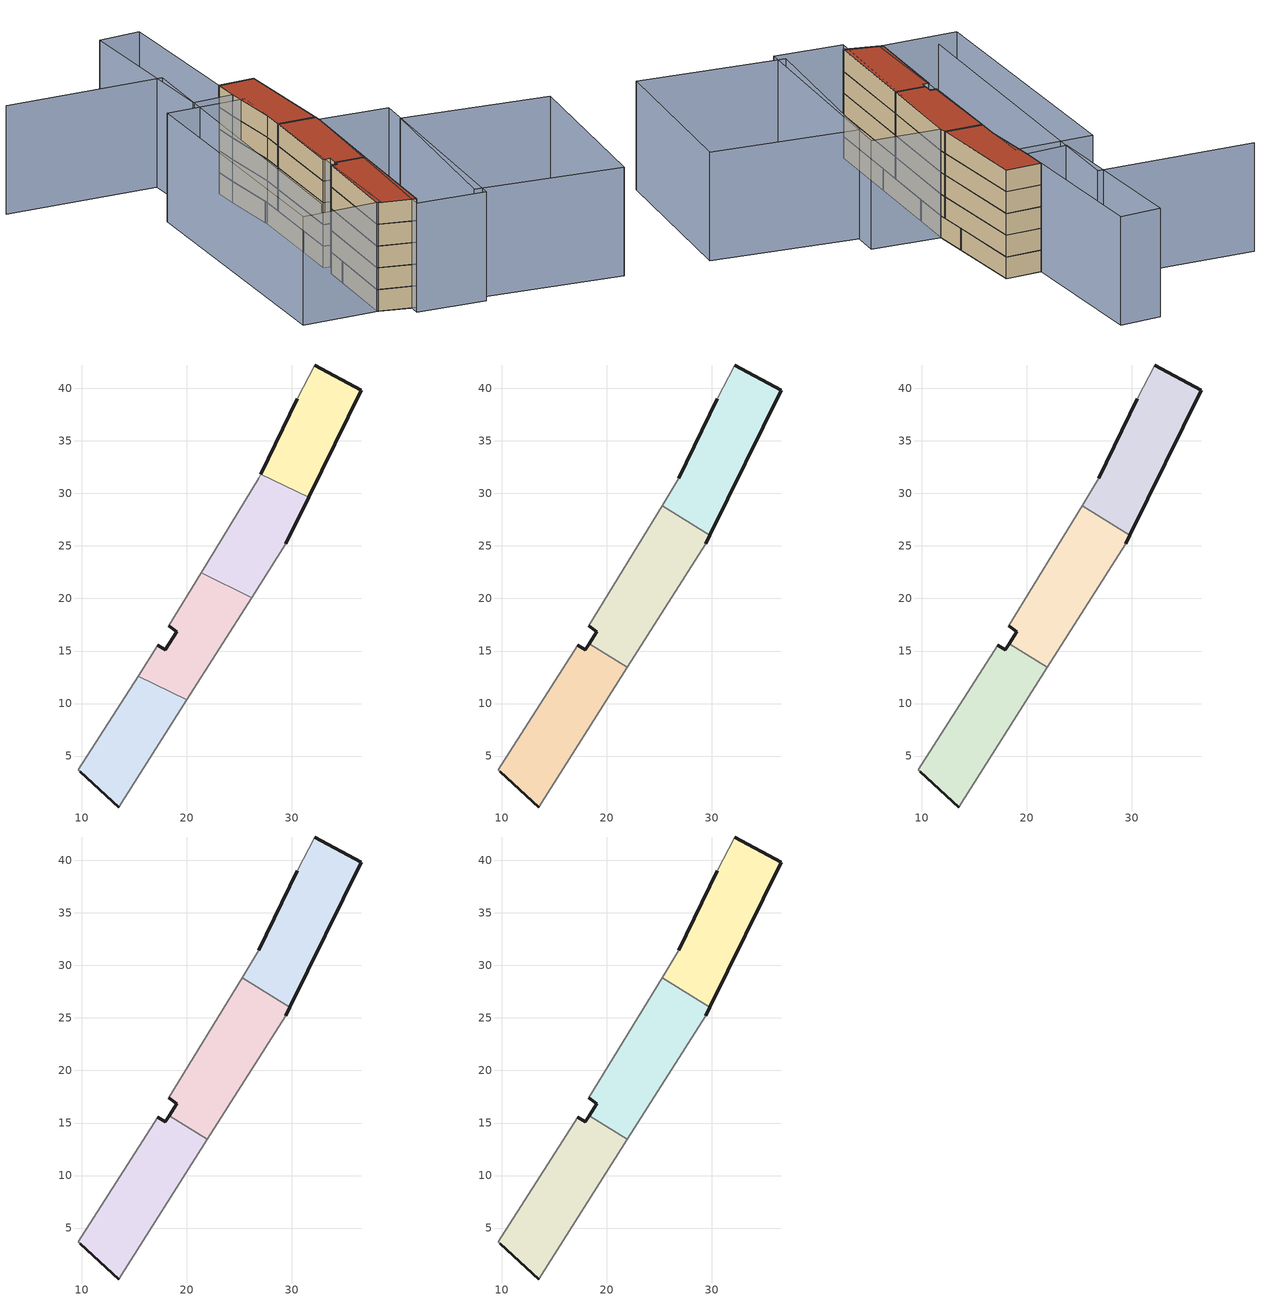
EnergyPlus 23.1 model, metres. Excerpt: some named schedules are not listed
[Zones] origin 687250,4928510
870c8e3164abf7e1_F0_dwelling_0
 floor ground (EU_floor_Construction): 13.54,0.16 20,10.34 15.38,12.62 9.68,3.71 9.87,3.52 z0
 wall outside (EU_wall_Construction): 13.54,0.16 9.87,3.52 z0:3
 wall adiabatic (EU_wall_Construction): 20,10.34 13.54,0.16 / 9.87,3.52 9.68,3.71 15.38,12.62 z0:3
 wall to 870c8e3164abf7e1_F0_dwelling_1 (EU_wall_Construction): 15.38,12.62 20,10.34 z0:3
870c8e3164abf7e1_F0_dwelling_1
 floor ground (EU_floor_Construction): 20,10.34 26.17,20.08 21.37,22.45 18.27,17.38 19.04,16.86 17.97,15.11 17.26,15.57 15.38,12.62 z0
 wall outside (EU_wall_Construction): 17.26,15.57 17.97,15.11 19.04,16.86 18.27,17.38 z0:3
 wall adiabatic (EU_wall_Construction): 26.17,20.08 20,10.34 / 15.38,12.62 17.26,15.57 / 18.27,17.38 21.37,22.45 z0:3
 wall to 870c8e3164abf7e1_F0_dwelling_2 (EU_wall_Construction): 21.37,22.45 26.17,20.09 z0:3
870c8e3164abf7e1_F0_dwelling_2
 floor ground (EU_floor_Construction): 26.17,20.08 29.42,25.21 31.59,29.62 27.07,31.84 26.87,31.42 21.37,22.45 z0
 wall outside (EU_wall_Construction): 31.59,29.62 29.42,25.21 z0:3
 wall adiabatic (EU_wall_Construction): 29.42,25.21 26.17,20.08 / 21.37,22.45 26.87,31.42 27.07,31.84 z0:3
 wall to 870c8e3164abf7e1_F0_dwelling_3 (EU_wall_Construction): 27.07,31.84 31.59,29.62 z0:3
870c8e3164abf7e1_F0_dwelling_3
 floor ground (EU_floor_Construction): 31.59,29.62 36.61,39.79 32.17,42.21 30.5,38.99 27.07,31.84 z0
 wall outside (EU_wall_Construction): 27.07,31.84 30.5,38.99 / 32.17,42.21 36.61,39.79 31.59,29.62 z0:3
 wall adiabatic (EU_wall_Construction): 30.5,38.99 32.17,42.21 z0:3
870c8e3164abf7e1_F1_dwelling_0
 floor to 870c8e3164abf7e1_F0_dwelling_3 (EU_floor_Construction): 31.59,29.62 36.61,39.79 32.17,42.21 30.5,38.99 27.07,31.84 z3
 floor to 870c8e3164abf7e1_F0_dwelling_2 (EU_floor_Construction): 29.82,26.03 31.59,29.62 27.07,31.84 26.87,31.42 25.27,28.82 z3
 wall outside (EU_wall_Construction): 26.87,31.42 30.5,38.99 / 32.17,42.21 36.61,39.79 29.82,26.03 z3:6
 wall adiabatic (EU_wall_Construction): 25.27,28.82 26.87,31.42 / 30.5,38.99 32.17,42.21 z3:6
 wall to 870c8e3164abf7e1_F1_dwelling_1 (EU_wall_Construction): 29.82,26.03 25.27,28.82 z3:6
870c8e3164abf7e1_F1_dwelling_1
 floor to 870c8e3164abf7e1_F0_dwelling_2 (EU_floor_Construction): 26.17,20.08 29.42,25.2 29.82,26.03 25.27,28.82 21.37,22.45 z3
 floor to 870c8e3164abf7e1_F0_dwelling_1 (EU_floor_Construction): 21.96,13.44 26.17,20.08 21.37,22.45 18.27,17.38 19.04,16.86 18.32,15.67 z3
 wall outside (EU_wall_Construction): 29.82,26.03 29.42,25.21 / 18.32,15.67 19.04,16.86 18.27,17.38 z3:6
 wall adiabatic (EU_wall_Construction): 29.42,25.21 21.96,13.44 / 18.27,17.38 25.27,28.82 z3:6
 wall to 870c8e3164abf7e1_F1_dwelling_2 (EU_wall_Construction): 21.96,13.44 18.32,15.67 z3:6
870c8e3164abf7e1_F1_dwelling_2
 floor to 870c8e3164abf7e1_F0_dwelling_0 (EU_floor_Construction): 13.54,0.16 20,10.34 15.38,12.62 9.68,3.71 9.87,3.52 z3
 floor to 870c8e3164abf7e1_F0_dwelling_1 (EU_floor_Construction): 20,10.34 21.96,13.44 18.32,15.67 17.97,15.11 17.26,15.57 15.38,12.62 z3
 wall outside (EU_wall_Construction): 17.26,15.57 17.97,15.11 18.32,15.67 / 13.54,0.16 9.87,3.52 z3:6
 wall adiabatic (EU_wall_Construction): 9.87,3.52 9.68,3.71 17.26,15.57 / 21.96,13.44 13.54,0.16 z3:6
870c8e3164abf7e1_F2_dwelling_0
 floor to 870c8e3164abf7e1_F1_dwelling_0 (EU_floor_Construction): 29.82,26.03 36.61,39.79 32.17,42.21 30.5,38.99 26.87,31.42 25.27,28.82 z6
 wall outside (EU_wall_Construction): 26.87,31.42 30.5,38.99 / 32.17,42.21 36.61,39.79 29.82,26.03 z6:9
 wall adiabatic (EU_wall_Construction): 25.27,28.82 26.87,31.42 / 30.5,38.99 32.17,42.21 z6:9
 wall to 870c8e3164abf7e1_F2_dwelling_1 (EU_wall_Construction): 29.82,26.03 25.27,28.82 z6:9
870c8e3164abf7e1_F2_dwelling_1
 floor to 870c8e3164abf7e1_F1_dwelling_1 (EU_floor_Construction): 21.96,13.44 29.42,25.21 29.82,26.03 25.27,28.82 18.27,17.38 19.04,16.86 18.32,15.67 z6
 wall outside (EU_wall_Construction): 29.82,26.03 29.42,25.21 / 18.32,15.67 19.04,16.86 18.27,17.38 z6:9
 wall adiabatic (EU_wall_Construction): 29.42,25.21 21.96,13.44 / 18.27,17.38 25.27,28.82 z6:9
 wall to 870c8e3164abf7e1_F2_dwelling_2 (EU_wall_Construction): 21.96,13.44 18.32,15.67 z6:9
870c8e3164abf7e1_F2_dwelling_2
 floor to 870c8e3164abf7e1_F1_dwelling_2 (EU_floor_Construction): 13.54,0.16 21.96,13.44 18.32,15.67 17.97,15.11 17.26,15.57 9.68,3.71 9.87,3.52 z6
 wall outside (EU_wall_Construction): 17.26,15.57 17.97,15.11 18.32,15.67 / 13.54,0.16 9.87,3.52 z6:9
 wall adiabatic (EU_wall_Construction): 9.87,3.52 9.68,3.71 17.26,15.57 / 21.96,13.44 13.54,0.16 z6:9
870c8e3164abf7e1_F3_dwelling_0
 floor to 870c8e3164abf7e1_F2_dwelling_0 (EU_floor_Construction): 29.82,26.03 36.61,39.79 32.17,42.21 30.5,38.99 26.87,31.42 25.27,28.82 z9
 wall outside (EU_wall_Construction): 26.87,31.42 30.5,38.99 / 32.17,42.21 36.61,39.79 29.82,26.03 z9:12
 wall adiabatic (EU_wall_Construction): 25.27,28.82 26.87,31.42 / 30.5,38.99 32.17,42.21 z9:12
 wall to 870c8e3164abf7e1_F3_dwelling_1 (EU_wall_Construction): 29.82,26.03 25.27,28.82 z9:12
870c8e3164abf7e1_F3_dwelling_1
 floor to 870c8e3164abf7e1_F2_dwelling_1 (EU_floor_Construction): 21.96,13.44 29.42,25.21 29.82,26.03 25.27,28.82 18.27,17.38 19.04,16.86 18.32,15.67 z9
 wall outside (EU_wall_Construction): 29.82,26.03 29.42,25.21 / 18.32,15.67 19.04,16.86 18.27,17.38 z9:12
 wall adiabatic (EU_wall_Construction): 29.42,25.21 21.96,13.44 / 18.27,17.38 25.27,28.82 z9:12
 wall to 870c8e3164abf7e1_F3_dwelling_2 (EU_wall_Construction): 21.96,13.44 18.32,15.67 z9:12
870c8e3164abf7e1_F3_dwelling_2
 floor to 870c8e3164abf7e1_F2_dwelling_2 (EU_floor_Construction): 13.54,0.16 21.96,13.44 18.32,15.67 17.97,15.11 17.26,15.57 9.68,3.71 9.87,3.52 z9
 wall outside (EU_wall_Construction): 17.26,15.57 17.97,15.11 18.32,15.67 / 13.54,0.16 9.87,3.52 z9:12
 wall adiabatic (EU_wall_Construction): 9.87,3.52 9.68,3.71 17.26,15.57 / 21.96,13.44 13.54,0.16 z9:12
870c8e3164abf7e1_F4_dwelling_0
 floor to 870c8e3164abf7e1_F3_dwelling_0 (EU_floor_Construction): 29.82,26.03 36.61,39.79 32.17,42.21 30.5,38.99 26.87,31.42 25.27,28.82 z12
 wall outside (EU_wall_Construction): 26.87,31.42 30.5,38.99 / 32.17,42.21 36.61,39.79 29.82,26.03 z12:15
 wall adiabatic (EU_wall_Construction): 25.27,28.82 26.87,31.42 / 30.5,38.99 32.17,42.21 z12:15
 wall to 870c8e3164abf7e1_F4_dwelling_1 (EU_wall_Construction): 29.82,26.03 25.27,28.82 z12:15
 roof outside (EU_roof_Construction): 36.61,39.79 29.82,26.03 25.27,28.82 26.87,31.42 30.5,38.99 32.17,42.21 z15
870c8e3164abf7e1_F4_dwelling_1
 floor to 870c8e3164abf7e1_F3_dwelling_1 (EU_floor_Construction): 21.96,13.44 29.42,25.21 29.82,26.03 25.27,28.82 18.27,17.38 19.04,16.86 18.32,15.67 z12
 wall outside (EU_wall_Construction): 29.82,26.03 29.42,25.21 / 18.32,15.67 19.04,16.86 18.27,17.38 z12:15
 wall adiabatic (EU_wall_Construction): 29.42,25.21 21.96,13.44 / 18.27,17.38 25.27,28.82 z12:15
 wall to 870c8e3164abf7e1_F4_dwelling_2 (EU_wall_Construction): 21.96,13.44 18.32,15.67 z12:15
 roof outside (EU_roof_Construction): 29.82,26.03 29.42,25.21 21.96,13.44 18.32,15.67 19.04,16.86 18.27,17.38 25.27,28.82 z15
870c8e3164abf7e1_F4_dwelling_2
 floor to 870c8e3164abf7e1_F3_dwelling_2 (EU_floor_Construction): 13.54,0.16 21.96,13.44 18.32,15.67 17.97,15.11 17.26,15.57 9.68,3.71 9.87,3.52 z12
 wall outside (EU_wall_Construction): 17.26,15.57 17.97,15.11 18.32,15.67 / 13.54,0.16 9.87,3.52 z12:15
 wall adiabatic (EU_wall_Construction): 9.87,3.52 9.68,3.71 17.26,15.57 / 21.96,13.44 13.54,0.16 z12:15
 roof outside (EU_roof_Construction): 21.96,13.44 13.54,0.16 9.87,3.52 9.68,3.71 17.26,15.57 17.97,15.11 18.32,15.67 z15
shading: 11.68,61.36 30.47,49.7 / 30.47,49.7 5.51,9.48 / 51.99,4.64 36.87,-16.34 / 36.87,-16.34 20.21,-4.33 / 20.21,-4.33 35.33,16.64 / 35.33,16.64 51.99,4.64 / 37.53,19.82 20.35,-6.06 / 20.35,-6.06 12.24,-0.68 / 12.24,-0.68 29.42,25.21 / 29.42,25.21 37.53,19.82 / 0.67,9.07 20.66,42.61 / 20.66,42.61 30.16,36.95 / 30.16,36.95 10.17,3.41 / 10.17,3.41 0.67,9.07 / 30.5,38.99 25.38,41.7 / 25.38,41.7 36.78,63.24 / 36.78,63.24 41.9,60.53 / 41.9,60.53 30.5,38.99 z0:15
[Building]
EU S2 Campaign: North Axis=0; Terrain=City; Solar Distribution=FullExterior
[Site:Location]
Bologna: Latitude=44.5; Longitude=11.25; Time Zone=1; Elevation=37
[SizingPeriod:WeatherFileDays]
AnnualSizingPeriod: Begin Month=1; Begin Day of Month=1; End Month=12; End Day of Month=31; Day of Week for Start Day=Monday; Use Weather File Daylight Saving Period=No; Use Weather File Rain and Snow Indicators=No
[MATERIAL]
EU_InternalMass_Material: Roughness=MediumRough; Thickness=0.1; Conductivity=1; Density=1800; Specific Heat=900; Thermal Absorptance=0.9; Solar Absorptance=0.7; Visible Absorptance=0.7
[MATERIAL:NOMASS] Roughness=MediumRough; Thermal Absorptance=0.9; Solar Absorptance=0.7; Visible Absorptance=0.7
Name | Thermal Resistance
EU_wall_NoMass | 0.905828
EU_roof_NoMass | 0.37593
EU_floor_NoMass | 0.67114
[CONSTRUCTION]
EU_wall_Construction: EU_wall_NoMass
EU_roof_Construction: EU_roof_NoMass
EU_floor_Construction: EU_floor_NoMass
EU_InternalMass_Construction: EU_InternalMass_Material
[ZONE] Type=1; Multiplier=1; Ceiling Height=autocalculate; Floor Area=autocalculate; Part of Total Floor Area=Yes
Name | Volume
870c8e3164abf7e1_F0_dwelling_0 | 174.684
870c8e3164abf7e1_F1_dwelling_0 | 232.909
870c8e3164abf7e1_F2_dwelling_0; 870c8e3164abf7e1_F3_dwelling_0; 870c8e3164abf7e1_F4_dwelling_0 | 232.913
870c8e3164abf7e1_F0_dwelling_1 | 174.683
870c8e3164abf7e1_F1_dwelling_1 | 232.906
870c8e3164abf7e1_F2_dwelling_1; 870c8e3164abf7e1_F3_dwelling_1; 870c8e3164abf7e1_F4_dwelling_1 | 232.916
870c8e3164abf7e1_F0_dwelling_2 | 174.681
870c8e3164abf7e1_F1_dwelling_2 | 232.911
870c8e3164abf7e1_F2_dwelling_2; 870c8e3164abf7e1_F3_dwelling_2; 870c8e3164abf7e1_F4_dwelling_2 | 232.917
870c8e3164abf7e1_F0_dwelling_3 | 174.689
[INTERNALMASS] Construction=EU_InternalMass_Construction
Name | Zone or ZoneList | Surface Area
870c8e3164abf7e1_F0_dwelling_0_EU_InternalMass | 870c8e3164abf7e1_F0_dwelling_0 | 58.2283
870c8e3164abf7e1_F0_dwelling_1_EU_InternalMass | 870c8e3164abf7e1_F0_dwelling_1 | 58.2277
870c8e3164abf7e1_F0_dwelling_2_EU_InternalMass | 870c8e3164abf7e1_F0_dwelling_2 | 58.2267
870c8e3164abf7e1_F0_dwelling_3_EU_InternalMass | 870c8e3164abf7e1_F0_dwelling_3 | 58.2295
870c8e3164abf7e1_F1_dwelling_0_EU_InternalMass | 870c8e3164abf7e1_F1_dwelling_0 | 77.6378
870c8e3164abf7e1_F1_dwelling_1_EU_InternalMass | 870c8e3164abf7e1_F1_dwelling_1 | 77.6384
870c8e3164abf7e1_F1_dwelling_2_EU_InternalMass | 870c8e3164abf7e1_F1_dwelling_2 | 77.639
870c8e3164abf7e1_F2_dwelling_0_EU_InternalMass | 870c8e3164abf7e1_F2_dwelling_0 | 77.6378
870c8e3164abf7e1_F2_dwelling_1_EU_InternalMass | 870c8e3164abf7e1_F2_dwelling_1 | 77.6384
870c8e3164abf7e1_F2_dwelling_2_EU_InternalMass | 870c8e3164abf7e1_F2_dwelling_2 | 77.639
870c8e3164abf7e1_F3_dwelling_0_EU_InternalMass | 870c8e3164abf7e1_F3_dwelling_0 | 77.6378
870c8e3164abf7e1_F3_dwelling_1_EU_InternalMass | 870c8e3164abf7e1_F3_dwelling_1 | 77.6384
870c8e3164abf7e1_F3_dwelling_2_EU_InternalMass | 870c8e3164abf7e1_F3_dwelling_2 | 77.639
870c8e3164abf7e1_F4_dwelling_0_EU_InternalMass | 870c8e3164abf7e1_F4_dwelling_0 | 77.6378
870c8e3164abf7e1_F4_dwelling_1_EU_InternalMass | 870c8e3164abf7e1_F4_dwelling_1 | 77.6384
870c8e3164abf7e1_F4_dwelling_2_EU_InternalMass | 870c8e3164abf7e1_F4_dwelling_2 | 77.639
[OTHEREQUIPMENT] Fuel Type=Electricity; Design Level Calculation Method=Watts/Area; Power per Zone Floor Area=1; Fraction Latent=0; Fraction Radiant=0; Fraction Lost=0; Carbon Dioxide Generation Rate=0; EndUse Subcategory=EU_Step8_InternalGains
Name | Zone or ZoneList or Space or SpaceList | Schedule
EU_Step8_InternalGain_870c8e3164abf7e1_F0_dwelling_0_f000 | 870c8e3164abf7e1_F0_dwelling_0 | EU_Step8_GainSchedule_870c8e3164abf7e1_F0_dwelling_0_f000
EU_Step8_InternalGain_870c8e3164abf7e1_F0_dwelling_1_f000 | 870c8e3164abf7e1_F0_dwelling_1 | EU_Step8_GainSchedule_870c8e3164abf7e1_F0_dwelling_1_f000
EU_Step8_InternalGain_870c8e3164abf7e1_F0_dwelling_2_f000 | 870c8e3164abf7e1_F0_dwelling_2 | EU_Step8_GainSchedule_870c8e3164abf7e1_F0_dwelling_2_f000
EU_Step8_InternalGain_870c8e3164abf7e1_F0_dwelling_3_f000 | 870c8e3164abf7e1_F0_dwelling_3 | EU_Step8_GainSchedule_870c8e3164abf7e1_F0_dwelling_3_f000
EU_Step8_InternalGain_870c8e3164abf7e1_F1_dwelling_0_f000 | 870c8e3164abf7e1_F1_dwelling_0 | EU_Step8_GainSchedule_870c8e3164abf7e1_F1_dwelling_0_f000
EU_Step8_InternalGain_870c8e3164abf7e1_F1_dwelling_1_f000 | 870c8e3164abf7e1_F1_dwelling_1 | EU_Step8_GainSchedule_870c8e3164abf7e1_F1_dwelling_1_f000
EU_Step8_InternalGain_870c8e3164abf7e1_F1_dwelling_2_f000 | 870c8e3164abf7e1_F1_dwelling_2 | EU_Step8_GainSchedule_870c8e3164abf7e1_F1_dwelling_2_f000
EU_Step8_InternalGain_870c8e3164abf7e1_F2_dwelling_0_f000 | 870c8e3164abf7e1_F2_dwelling_0 | EU_Step8_GainSchedule_870c8e3164abf7e1_F2_dwelling_0_f000
EU_Step8_InternalGain_870c8e3164abf7e1_F2_dwelling_1_f000 | 870c8e3164abf7e1_F2_dwelling_1 | EU_Step8_GainSchedule_870c8e3164abf7e1_F2_dwelling_1_f000
EU_Step8_InternalGain_870c8e3164abf7e1_F2_dwelling_2_f000 | 870c8e3164abf7e1_F2_dwelling_2 | EU_Step8_GainSchedule_870c8e3164abf7e1_F2_dwelling_2_f000
EU_Step8_InternalGain_870c8e3164abf7e1_F3_dwelling_0_f000 | 870c8e3164abf7e1_F3_dwelling_0 | EU_Step8_GainSchedule_870c8e3164abf7e1_F3_dwelling_0_f000
EU_Step8_InternalGain_870c8e3164abf7e1_F3_dwelling_1_f000 | 870c8e3164abf7e1_F3_dwelling_1 | EU_Step8_GainSchedule_870c8e3164abf7e1_F3_dwelling_1_f000
EU_Step8_InternalGain_870c8e3164abf7e1_F3_dwelling_2_f000 | 870c8e3164abf7e1_F3_dwelling_2 | EU_Step8_GainSchedule_870c8e3164abf7e1_F3_dwelling_2_f000
EU_Step8_InternalGain_870c8e3164abf7e1_F4_dwelling_0_f000 | 870c8e3164abf7e1_F4_dwelling_0 | EU_Step8_GainSchedule_870c8e3164abf7e1_F4_dwelling_0_f000
EU_Step8_InternalGain_870c8e3164abf7e1_F4_dwelling_1_f000 | 870c8e3164abf7e1_F4_dwelling_1 | EU_Step8_GainSchedule_870c8e3164abf7e1_F4_dwelling_1_f000
EU_Step8_InternalGain_870c8e3164abf7e1_F4_dwelling_2_f000 | 870c8e3164abf7e1_F4_dwelling_2 | EU_Step8_GainSchedule_870c8e3164abf7e1_F4_dwelling_2_f000
[ZONEVENTILATION:DESIGNFLOWRATE] Schedule=EU_AlwaysOn; Design Flow Rate Calculation Method=AirChanges/Hour; Air Changes per Hour=0.73129; Ventilation Type=Natural; Fan Pressure Rise=0; Fan Total Efficiency=1; Constant Term Coefficient=1; Temperature Term Coefficient=0; Velocity Term Coefficient=0; Velocity Squared Term Coefficient=0; Minimum Indoor Temperature=-100; Maximum Indoor Temperature=100; Delta Temperature=-100; Minimum Outdoor Temperature=-100; Maximum Outdoor Temperature=100; Maximum Wind Speed=40
Name | Zone or ZoneList or Space or SpaceList
EU_ConstantAir_870c8e3164abf7e1_F0_dwelling_0 | 870c8e3164abf7e1_F0_dwelling_0
EU_ConstantAir_870c8e3164abf7e1_F0_dwelling_1 | 870c8e3164abf7e1_F0_dwelling_1
EU_ConstantAir_870c8e3164abf7e1_F0_dwelling_2 | 870c8e3164abf7e1_F0_dwelling_2
EU_ConstantAir_870c8e3164abf7e1_F0_dwelling_3 | 870c8e3164abf7e1_F0_dwelling_3
EU_ConstantAir_870c8e3164abf7e1_F1_dwelling_0 | 870c8e3164abf7e1_F1_dwelling_0
EU_ConstantAir_870c8e3164abf7e1_F1_dwelling_1 | 870c8e3164abf7e1_F1_dwelling_1
EU_ConstantAir_870c8e3164abf7e1_F1_dwelling_2 | 870c8e3164abf7e1_F1_dwelling_2
EU_ConstantAir_870c8e3164abf7e1_F2_dwelling_0 | 870c8e3164abf7e1_F2_dwelling_0
EU_ConstantAir_870c8e3164abf7e1_F2_dwelling_1 | 870c8e3164abf7e1_F2_dwelling_1
EU_ConstantAir_870c8e3164abf7e1_F2_dwelling_2 | 870c8e3164abf7e1_F2_dwelling_2
EU_ConstantAir_870c8e3164abf7e1_F3_dwelling_0 | 870c8e3164abf7e1_F3_dwelling_0
EU_ConstantAir_870c8e3164abf7e1_F3_dwelling_1 | 870c8e3164abf7e1_F3_dwelling_1
EU_ConstantAir_870c8e3164abf7e1_F3_dwelling_2 | 870c8e3164abf7e1_F3_dwelling_2
EU_ConstantAir_870c8e3164abf7e1_F4_dwelling_0 | 870c8e3164abf7e1_F4_dwelling_0
EU_ConstantAir_870c8e3164abf7e1_F4_dwelling_1 | 870c8e3164abf7e1_F4_dwelling_1
EU_ConstantAir_870c8e3164abf7e1_F4_dwelling_2 | 870c8e3164abf7e1_F4_dwelling_2
[HVACTEMPLATE:THERMOSTAT] Constant Heating Setpoint=20; Constant Cooling Setpoint=50
EU_HeatOnly_870c8e3164abf7e1_F0_dwelling_0; EU_HeatOnly_870c8e3164abf7e1_F0_dwelling_1; EU_HeatOnly_870c8e3164abf7e1_F0_dwelling_2; EU_HeatOnly_870c8e3164abf7e1_F0_dwelling_3; EU_HeatOnly_870c8e3164abf7e1_F1_dwelling_0; EU_HeatOnly_870c8e3164abf7e1_F1_dwelling_1; EU_HeatOnly_870c8e3164abf7e1_F1_dwelling_2; EU_HeatOnly_870c8e3164abf7e1_F2_dwelling_0; EU_HeatOnly_870c8e3164abf7e1_F2_dwelling_1; EU_HeatOnly_870c8e3164abf7e1_F2_dwelling_2; EU_HeatOnly_870c8e3164abf7e1_F3_dwelling_0; EU_HeatOnly_870c8e3164abf7e1_F3_dwelling_1; EU_HeatOnly_870c8e3164abf7e1_F3_dwelling_2; EU_HeatOnly_870c8e3164abf7e1_F4_dwelling_0; EU_HeatOnly_870c8e3164abf7e1_F4_dwelling_1; EU_HeatOnly_870c8e3164abf7e1_F4_dwelling_2
